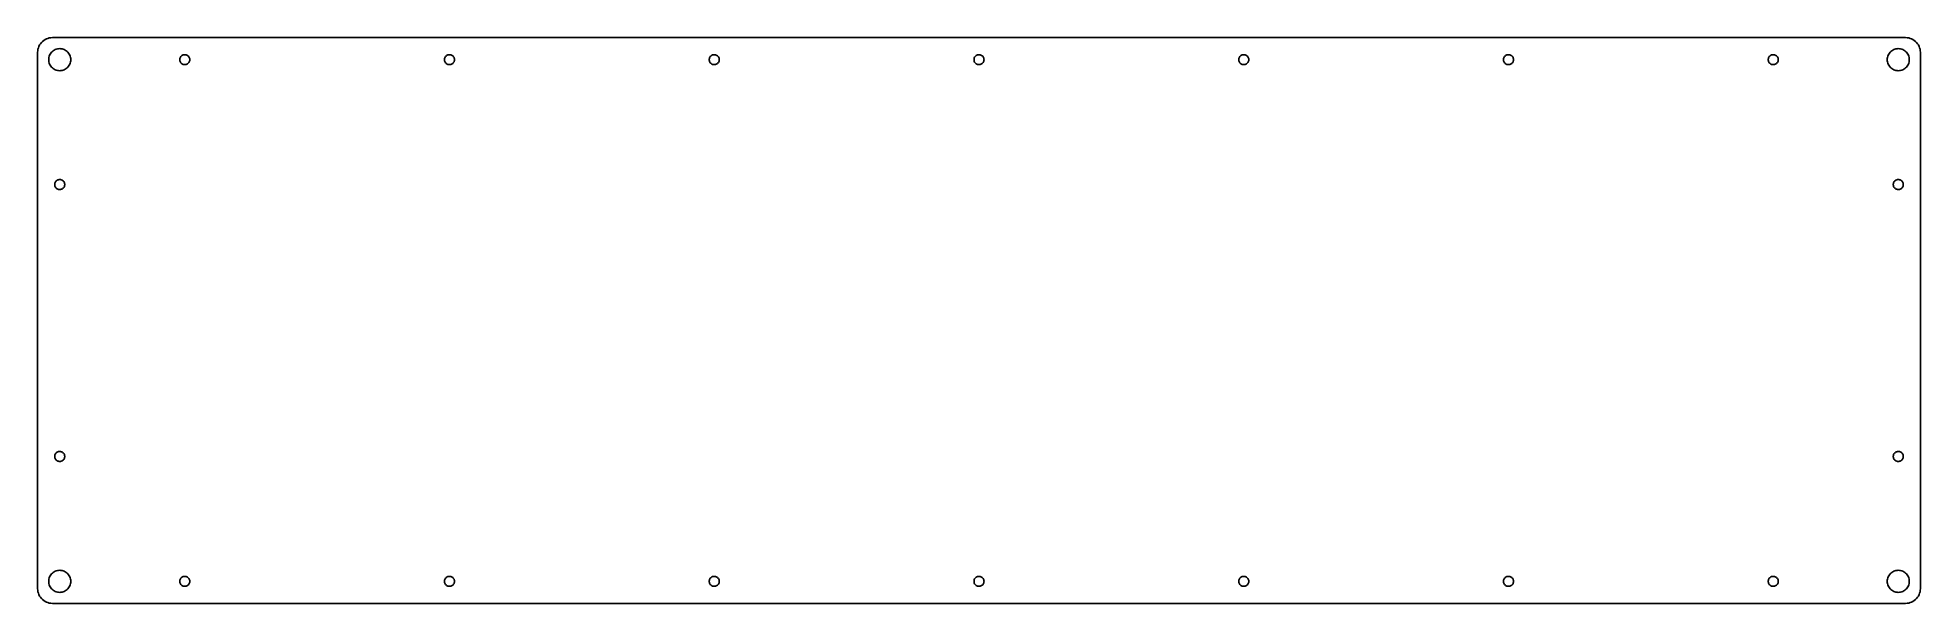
# Model space of a CAD drawing. Header units: metres. Extents: x -320 to 320, y -96 to 96.
import ezdxf

# ---------------------------------------------------------------- set-up
doc = ezdxf.new("R2010")
doc.units = ezdxf.units.M

msp = doc.modelspace()

# ---------------------------------------------------------------- linework, layer by layer
for p, q in [((-316.545, 96.0053), (-317.034, 95.8177)), ((-316.04, 96.1407), (-316.545, 96.0053)), ((-315.523, 96.2226), (-316.04, 96.1407)), ((-315, 96.25), (-315.523, 96.2226)), ((315, 96.25), (-315, 96.25)), ((315.523, 96.2226), (315, 96.25)), ((316.04, 96.1407), (315.523, 96.2226)), ((316.545, 96.0053), (316.04, 96.1407)), ((317.034, 95.8177), (316.545, 96.0053)), ((-319.973, 91.7726), (-320, 91.25)), ((-320, 91.25), (-320, -91.25)), ((-319.891, 92.2896), (-319.973, 91.7726)), ((-319.755, 92.7951), (-319.891, 92.2896)), ((-319.568, 93.2837), (-319.755, 92.7951)), ((-319.33, 93.75), (-319.568, 93.2837)), ((-319.045, 94.1889), (-319.33, 93.75)), ((-318.716, 94.5957), (-319.045, 94.1889)), ((-318.346, 94.9657), (-318.716, 94.5957)), ((-317.939, 95.2951), (-318.346, 94.9657)), ((-317.5, 95.5801), (-317.939, 95.2951)), ((-317.034, 95.8177), (-317.5, 95.5801)), ((-316.168, 89.5297), (-316.066, 89.9088)), ((-316.066, 89.9088), (-315.926, 90.2753)), ((-315.926, 90.2753), (-315.748, 90.625)), ((-315.748, 90.625), (-315.534, 90.9542)), ((-315.534, 90.9542), (-315.287, 91.2592)), ((-315.287, 91.2592), (-315.009, 91.5368)), ((-315.009, 91.5368), (-314.704, 91.7838)), ((-314.704, 91.7838), (-314.375, 91.9976)), ((-314.375, 91.9976), (-314.025, 92.1758)), ((-314.025, 92.1758), (-313.659, 92.3165)), ((-313.659, 92.3165), (-313.28, 92.418)), ((-313.28, 92.418), (-312.892, 92.4794)), ((-312.892, 92.4794), (-312.5, 92.5)), ((-312.5, 92.5), (-312.108, 92.4794)), ((-312.108, 92.4794), (-311.72, 92.418)), ((-311.72, 92.418), (-311.341, 92.3165)), ((-311.341, 92.3165), (-310.975, 92.1758)), ((-310.975, 92.1758), (-310.625, 91.9976)), ((-310.625, 91.9976), (-310.296, 91.7838)), ((-310.296, 91.7838), (-309.991, 91.5368)), ((-309.991, 91.5368), (-309.713, 91.2592)), ((-309.713, 91.2592), (-309.466, 90.9542)), ((-309.466, 90.9542), (-309.252, 90.625)), ((-309.252, 90.625), (-309.074, 90.2753)), ((-309.074, 90.2753), (-308.934, 89.9088)), ((-308.934, 89.9088), (-308.832, 89.5297)), ((-271.482, 89.582), (-271.346, 89.789)), ((-271.346, 89.789), (-271.18, 89.9738)), ((-271.18, 89.9738), (-270.989, 90.1326)), ((-270.989, 90.1326), (-270.777, 90.2619)), ((-270.777, 90.2619), (-270.549, 90.3589)), ((-270.549, 90.3589), (-270.309, 90.4217)), ((-270.309, 90.4217), (-270.062, 90.4489)), ((-270.062, 90.4489), (-269.814, 90.4398)), ((-269.814, 90.4398), (-269.57, 90.3947)), ((-269.57, 90.3947), (-269.335, 90.3146)), ((-269.335, 90.3146), (-269.114, 90.2011)), ((-269.114, 90.2011), (-268.913, 90.0567)), ((-268.913, 90.0567), (-268.734, 89.8844)), ((-268.734, 89.8844), (-268.582, 89.688)), ((-268.582, 89.688), (-268.461, 89.4716)), ((-181.482, 89.582), (-181.346, 89.789)), ((-181.346, 89.789), (-181.18, 89.9738)), ((-181.18, 89.9738), (-180.989, 90.1326)), ((-180.989, 90.1326), (-180.777, 90.2619)), ((-180.777, 90.2619), (-180.549, 90.3589)), ((-180.549, 90.3589), (-180.309, 90.4217)), ((-180.309, 90.4217), (-180.062, 90.4489)), ((-180.062, 90.4489), (-179.814, 90.4398)), ((-179.814, 90.4398), (-179.57, 90.3947)), ((-179.57, 90.3947), (-179.335, 90.3146)), ((-179.335, 90.3146), (-179.114, 90.2011)), ((-179.114, 90.2011), (-178.913, 90.0567)), ((-178.913, 90.0567), (-178.734, 89.8844)), ((-178.734, 89.8844), (-178.582, 89.688)), ((-178.582, 89.688), (-178.461, 89.4716)), ((-91.4825, 89.582), (-91.3455, 89.789)), ((-91.3455, 89.789), (-91.1799, 89.9738)), ((-91.1799, 89.9738), (-90.9892, 90.1326)), ((-90.9892, 90.1326), (-90.7773, 90.2619)), ((-90.7773, 90.2619), (-90.5489, 90.3589)), ((-90.5489, 90.3589), (-90.3088, 90.4217)), ((-90.3088, 90.4217), (-90.0621, 90.4489)), ((-90.0621, 90.4489), (-89.8141, 90.4398)), ((-89.8141, 90.4398), (-89.57, 90.3947)), ((-89.57, 90.3947), (-89.3351, 90.3146)), ((-89.3351, 90.3146), (-89.1144, 90.2011)), ((-89.1144, 90.2011), (-88.9126, 90.0567)), ((-88.9126, 90.0567), (-88.7339, 89.8844)), ((-88.7339, 89.8844), (-88.5822, 89.688)), ((-88.5822, 89.688), (-88.4607, 89.4716)), ((-1.48248, 89.582), (-1.34554, 89.789)), ((-1.34554, 89.789), (-1.17992, 89.9738)), ((-1.17992, 89.9738), (-0.98915, 90.1326)), ((-0.98915, 90.1326), (-0.7773, 90.2619)), ((-0.7773, 90.2619), (-0.54889, 90.3589)), ((-0.54889, 90.3589), (-0.30878, 90.4217)), ((-0.30878, 90.4217), (-0.06207, 90.4489)), ((-0.06207, 90.4489), (0.18593, 90.4398)), ((0.18593, 90.4398), (0.42998, 90.3947)), ((0.42998, 90.3947), (0.66487, 90.3146)), ((0.66487, 90.3146), (0.88559, 90.2011)), ((0.88559, 90.2011), (1.08743, 90.0567)), ((1.08743, 90.0567), (1.2661, 89.8844)), ((1.2661, 89.8844), (1.41779, 89.688)), ((1.41779, 89.688), (1.53926, 89.4716)), ((88.5175, 89.582), (88.6544, 89.789)), ((88.6544, 89.789), (88.8201, 89.9738)), ((88.8201, 89.9738), (89.0108, 90.1326)), ((89.0108, 90.1326), (89.2227, 90.2619)), ((89.2227, 90.2619), (89.4511, 90.3589)), ((89.4511, 90.3589), (89.6912, 90.4217)), ((89.6912, 90.4217), (89.9379, 90.4489)), ((89.9379, 90.4489), (90.1859, 90.4398)), ((90.1859, 90.4398), (90.43, 90.3947)), ((90.43, 90.3947), (90.6649, 90.3146)), ((90.6649, 90.3146), (90.8856, 90.2011)), ((90.8856, 90.2011), (91.0874, 90.0567)), ((91.0874, 90.0567), (91.2661, 89.8844)), ((91.2661, 89.8844), (91.4178, 89.688)), ((91.4178, 89.688), (91.5393, 89.4716)), ((178.518, 89.582), (178.654, 89.789)), ((178.654, 89.789), (178.82, 89.9738)), ((178.82, 89.9738), (179.011, 90.1326)), ((179.011, 90.1326), (179.223, 90.2619)), ((179.223, 90.2619), (179.451, 90.3589)), ((179.451, 90.3589), (179.691, 90.4217)), ((179.691, 90.4217), (179.938, 90.4489)), ((179.938, 90.4489), (180.186, 90.4398)), ((180.186, 90.4398), (180.43, 90.3947)), ((180.43, 90.3947), (180.665, 90.3146)), ((180.665, 90.3146), (180.886, 90.2011)), ((180.886, 90.2011), (181.087, 90.0567)), ((181.087, 90.0567), (181.266, 89.8844)), ((181.266, 89.8844), (181.418, 89.688)), ((181.418, 89.688), (181.539, 89.4716)), ((268.518, 89.582), (268.654, 89.789)), ((268.654, 89.789), (268.82, 89.9738)), ((268.82, 89.9738), (269.011, 90.1326)), ((269.011, 90.1326), (269.223, 90.2619)), ((269.223, 90.2619), (269.451, 90.3589)), ((269.451, 90.3589), (269.691, 90.4217)), ((269.691, 90.4217), (269.938, 90.4489)), ((269.938, 90.4489), (270.186, 90.4398)), ((270.186, 90.4398), (270.43, 90.3947)), ((270.43, 90.3947), (270.665, 90.3146)), ((270.665, 90.3146), (270.886, 90.2011)), ((270.886, 90.2011), (271.087, 90.0567)), ((271.087, 90.0567), (271.266, 89.8844)), ((271.266, 89.8844), (271.418, 89.688)), ((271.418, 89.688), (271.539, 89.4716)), ((308.832, 89.5297), (308.934, 89.9088)), ((308.934, 89.9088), (309.074, 90.2753)), ((309.074, 90.2753), (309.252, 90.625)), ((309.252, 90.625), (309.466, 90.9542)), ((309.466, 90.9542), (309.713, 91.2592)), ((309.713, 91.2592), (309.991, 91.5368)), ((309.991, 91.5368), (310.296, 91.7838)), ((310.296, 91.7838), (310.625, 91.9976)), ((310.625, 91.9976), (310.975, 92.1758)), ((310.975, 92.1758), (311.341, 92.3165)), ((311.341, 92.3165), (311.72, 92.418)), ((311.72, 92.418), (312.108, 92.4794)), ((312.108, 92.4794), (312.5, 92.5)), ((312.5, 92.5), (312.892, 92.4794)), ((312.892, 92.4794), (313.28, 92.418)), ((313.28, 92.418), (313.659, 92.3165)), ((313.659, 92.3165), (314.025, 92.1758)), ((314.025, 92.1758), (314.375, 91.9976)), ((314.375, 91.9976), (314.704, 91.7838)), ((314.704, 91.7838), (315.009, 91.5368)), ((315.009, 91.5368), (315.287, 91.2592)), ((315.287, 91.2592), (315.534, 90.9542)), ((315.534, 90.9542), (315.748, 90.625)), ((315.748, 90.625), (315.926, 90.2753)), ((315.926, 90.2753), (316.066, 89.9088)), ((316.066, 89.9088), (316.168, 89.5297)), ((317.5, 95.5801), (317.034, 95.8177)), ((317.939, 95.2951), (317.5, 95.5801)), ((318.346, 94.9657), (317.939, 95.2951)), ((318.716, 94.5957), (318.346, 94.9657)), ((319.045, 94.1889), (318.716, 94.5957)), ((319.33, 93.75), (319.045, 94.1889)), ((319.568, 93.2837), (319.33, 93.75)), ((319.755, 92.7951), (319.568, 93.2837)), ((319.891, 92.2896), (319.755, 92.7951)), ((319.973, 91.7726), (319.891, 92.2896)), ((320, 91.25), (319.973, 91.7726)), ((320, -91.25), (320, 91.25)), ((-316.25, 88.75), (-316.229, 89.142)), ((-316.229, 88.358), (-316.25, 88.75)), ((-316.229, 89.142), (-316.168, 89.5297)), ((-316.168, 87.9703), (-316.229, 88.358)), ((-316.066, 87.5912), (-316.168, 87.9703)), ((-315.926, 87.2247), (-316.066, 87.5912)), ((-315.748, 86.875), (-315.926, 87.2247)), ((-315.534, 86.5458), (-315.748, 86.875)), ((-315.287, 86.2408), (-315.534, 86.5458)), ((-315.009, 85.9632), (-315.287, 86.2408)), ((-314.704, 85.7162), (-315.009, 85.9632)), ((-314.375, 85.5024), (-314.704, 85.7162)), ((-314.025, 85.3242), (-314.375, 85.5024)), ((-313.659, 85.1835), (-314.025, 85.3242)), ((-313.28, 85.0819), (-313.659, 85.1835)), ((-312.892, 85.0205), (-313.28, 85.0819)), ((-312.5, 85), (-312.892, 85.0205)), ((-312.108, 85.0205), (-312.5, 85)), ((-311.72, 85.0819), (-312.108, 85.0205)), ((-311.341, 85.1835), (-311.72, 85.0819)), ((-310.975, 85.3242), (-311.341, 85.1835)), ((-310.625, 85.5024), (-310.975, 85.3242)), ((-310.296, 85.7162), (-310.625, 85.5024)), ((-309.991, 85.9632), (-310.296, 85.7162)), ((-309.713, 86.2408), (-309.991, 85.9632)), ((-309.466, 86.5458), (-309.713, 86.2408)), ((-309.252, 86.875), (-309.466, 86.5458)), ((-309.074, 87.2247), (-309.252, 86.875)), ((-308.934, 87.5912), (-309.074, 87.2247)), ((-308.832, 87.9703), (-308.934, 87.5912)), ((-308.832, 89.5297), (-308.771, 89.142)), ((-308.771, 88.358), (-308.832, 87.9703)), ((-308.771, 89.142), (-308.75, 88.75)), ((-308.75, 88.75), (-308.771, 88.358)), ((-271.695, 88.8741), (-271.659, 89.1196)), ((-271.695, 88.6259), (-271.695, 88.8741)), ((-271.659, 88.3804), (-271.695, 88.6259)), ((-271.659, 89.1196), (-271.588, 89.3573)), ((-271.588, 88.1427), (-271.659, 88.3804)), ((-271.588, 89.3573), (-271.482, 89.582)), ((-271.482, 87.918), (-271.588, 88.1427)), ((-271.346, 87.711), (-271.482, 87.918)), ((-271.18, 87.5262), (-271.346, 87.711)), ((-270.989, 87.3674), (-271.18, 87.5262)), ((-270.777, 87.2381), (-270.989, 87.3674)), ((-270.549, 87.1411), (-270.777, 87.2381)), ((-270.309, 87.0783), (-270.549, 87.1411)), ((-270.062, 87.0511), (-270.309, 87.0783)), ((-269.814, 87.0602), (-270.062, 87.0511)), ((-269.57, 87.1053), (-269.814, 87.0602)), ((-269.335, 87.1854), (-269.57, 87.1053)), ((-269.114, 87.2989), (-269.335, 87.1854)), ((-268.913, 87.4433), (-269.114, 87.2989)), ((-268.734, 87.6156), (-268.913, 87.4433)), ((-268.582, 87.812), (-268.734, 87.6156)), ((-268.461, 88.0284), (-268.582, 87.812)), ((-268.461, 89.4716), (-268.372, 89.2398)), ((-268.372, 88.2602), (-268.461, 88.0284)), ((-268.372, 89.2398), (-268.318, 88.9975)), ((-268.318, 88.5025), (-268.372, 88.2602)), ((-268.318, 88.9975), (-268.3, 88.75)), ((-268.3, 88.75), (-268.318, 88.5025)), ((-181.695, 88.8741), (-181.659, 89.1196)), ((-181.695, 88.6259), (-181.695, 88.8741)), ((-181.659, 88.3804), (-181.695, 88.6259)), ((-181.659, 89.1196), (-181.588, 89.3573)), ((-181.588, 88.1427), (-181.659, 88.3804)), ((-181.588, 89.3573), (-181.482, 89.582)), ((-181.482, 87.918), (-181.588, 88.1427)), ((-181.346, 87.711), (-181.482, 87.918)), ((-181.18, 87.5262), (-181.346, 87.711)), ((-180.989, 87.3674), (-181.18, 87.5262)), ((-180.777, 87.2381), (-180.989, 87.3674)), ((-180.549, 87.1411), (-180.777, 87.2381)), ((-180.309, 87.0783), (-180.549, 87.1411)), ((-180.062, 87.0511), (-180.309, 87.0783)), ((-179.814, 87.0602), (-180.062, 87.0511)), ((-179.57, 87.1053), (-179.814, 87.0602)), ((-179.335, 87.1854), (-179.57, 87.1053)), ((-179.114, 87.2989), (-179.335, 87.1854)), ((-178.913, 87.4433), (-179.114, 87.2989)), ((-178.734, 87.6156), (-178.913, 87.4433)), ((-178.582, 87.812), (-178.734, 87.6156)), ((-178.461, 88.0284), (-178.582, 87.812)), ((-178.461, 89.4716), (-178.372, 89.2398)), ((-178.372, 88.2602), (-178.461, 88.0284)), ((-178.372, 89.2398), (-178.318, 88.9975)), ((-178.318, 88.5025), (-178.372, 88.2602)), ((-178.318, 88.9975), (-178.3, 88.75)), ((-178.3, 88.75), (-178.318, 88.5025)), ((-91.6955, 88.8741), (-91.6593, 89.1196)), ((-91.6955, 88.6259), (-91.6955, 88.8741)), ((-91.6593, 88.3804), (-91.6955, 88.6259)), ((-91.6593, 89.1196), (-91.5878, 89.3573)), ((-91.5878, 88.1427), (-91.6593, 88.3804)), ((-91.5878, 89.3573), (-91.4825, 89.582)), ((-91.4825, 87.918), (-91.5878, 88.1427)), ((-91.3455, 87.711), (-91.4825, 87.918)), ((-91.1799, 87.5262), (-91.3455, 87.711)), ((-90.9892, 87.3674), (-91.1799, 87.5262)), ((-90.7773, 87.2381), (-90.9892, 87.3674)), ((-90.5489, 87.1411), (-90.7773, 87.2381)), ((-90.3088, 87.0783), (-90.5489, 87.1411)), ((-90.0621, 87.0511), (-90.3088, 87.0783)), ((-89.8141, 87.0602), (-90.0621, 87.0511)), ((-89.57, 87.1053), (-89.8141, 87.0602)), ((-89.3351, 87.1854), (-89.57, 87.1053)), ((-89.1144, 87.2989), (-89.3351, 87.1854)), ((-88.9126, 87.4433), (-89.1144, 87.2989)), ((-88.7339, 87.6156), (-88.9126, 87.4433)), ((-88.5822, 87.812), (-88.7339, 87.6156)), ((-88.4607, 88.0284), (-88.5822, 87.812)), ((-88.4607, 89.4716), (-88.3721, 89.2398)), ((-88.3721, 88.2602), (-88.4607, 88.0284)), ((-88.3721, 89.2398), (-88.3181, 88.9975)), ((-88.3181, 88.5025), (-88.3721, 88.2602)), ((-88.3181, 88.9975), (-88.3, 88.75)), ((-88.3, 88.75), (-88.3181, 88.5025)), ((-1.69545, 88.8741), (-1.65932, 89.1196)), ((-1.69545, 88.6259), (-1.69545, 88.8741)), ((-1.65932, 88.3804), (-1.69545, 88.6259)), ((-1.65932, 89.1196), (-1.58781, 89.3573)), ((-1.58781, 88.1427), (-1.65932, 88.3804)), ((-1.58781, 89.3573), (-1.48248, 89.582)), ((-1.48248, 87.918), (-1.58781, 88.1427)), ((-1.34554, 87.711), (-1.48248, 87.918)), ((-1.17992, 87.5262), (-1.34554, 87.711)), ((-0.98915, 87.3674), (-1.17992, 87.5262)), ((-0.7773, 87.2381), (-0.98915, 87.3674)), ((-0.54889, 87.1411), (-0.7773, 87.2381)), ((-0.30878, 87.0783), (-0.54889, 87.1411)), ((-0.06207, 87.0511), (-0.30878, 87.0783)), ((0.18593, 87.0602), (-0.06207, 87.0511)), ((0.42998, 87.1053), (0.18593, 87.0602)), ((0.66487, 87.1854), (0.42998, 87.1053)), ((0.88559, 87.2989), (0.66487, 87.1854)), ((1.08743, 87.4433), (0.88559, 87.2989)), ((1.2661, 87.6156), (1.08743, 87.4433)), ((1.41779, 87.812), (1.2661, 87.6156)), ((1.53926, 88.0284), (1.41779, 87.812)), ((1.53926, 89.4716), (1.62791, 89.2398)), ((1.62791, 88.2602), (1.53926, 88.0284)), ((1.62791, 89.2398), (1.68187, 88.9975)), ((1.68187, 88.5025), (1.62791, 88.2602)), ((1.68187, 88.9975), (1.7, 88.75)), ((1.7, 88.75), (1.68187, 88.5025)), ((88.3045, 88.8741), (88.3407, 89.1196)), ((88.3045, 88.6259), (88.3045, 88.8741)), ((88.3407, 88.3804), (88.3045, 88.6259)), ((88.3407, 89.1196), (88.4122, 89.3573)), ((88.4122, 88.1427), (88.3407, 88.3804)), ((88.4122, 89.3573), (88.5175, 89.582)), ((88.5175, 87.918), (88.4122, 88.1427)), ((88.6544, 87.711), (88.5175, 87.918)), ((88.8201, 87.5262), (88.6544, 87.711)), ((89.0108, 87.3674), (88.8201, 87.5262)), ((89.2227, 87.2381), (89.0108, 87.3674)), ((89.4511, 87.1411), (89.2227, 87.2381)), ((89.6912, 87.0783), (89.4511, 87.1411)), ((89.9379, 87.0511), (89.6912, 87.0783)), ((90.1859, 87.0602), (89.9379, 87.0511)), ((90.43, 87.1053), (90.1859, 87.0602)), ((90.6649, 87.1854), (90.43, 87.1053)), ((90.8856, 87.2989), (90.6649, 87.1854)), ((91.0874, 87.4433), (90.8856, 87.2989)), ((91.2661, 87.6156), (91.0874, 87.4433)), ((91.4178, 87.812), (91.2661, 87.6156)), ((91.5393, 88.0284), (91.4178, 87.812)), ((91.5393, 89.4716), (91.6279, 89.2398)), ((91.6279, 88.2602), (91.5393, 88.0284)), ((91.6279, 89.2398), (91.6819, 88.9975)), ((91.6819, 88.5025), (91.6279, 88.2602)), ((91.6819, 88.9975), (91.7, 88.75)), ((91.7, 88.75), (91.6819, 88.5025)), ((178.305, 88.8741), (178.341, 89.1196)), ((178.305, 88.6259), (178.305, 88.8741)), ((178.341, 88.3804), (178.305, 88.6259)), ((178.341, 89.1196), (178.412, 89.3573)), ((178.412, 88.1427), (178.341, 88.3804)), ((178.412, 89.3573), (178.518, 89.582)), ((178.518, 87.918), (178.412, 88.1427)), ((178.654, 87.711), (178.518, 87.918)), ((178.82, 87.5262), (178.654, 87.711)), ((179.011, 87.3674), (178.82, 87.5262)), ((179.223, 87.2381), (179.011, 87.3674)), ((179.451, 87.1411), (179.223, 87.2381)), ((179.691, 87.0783), (179.451, 87.1411)), ((179.938, 87.0511), (179.691, 87.0783)), ((180.186, 87.0602), (179.938, 87.0511)), ((180.43, 87.1053), (180.186, 87.0602)), ((180.665, 87.1854), (180.43, 87.1053)), ((180.886, 87.2989), (180.665, 87.1854)), ((181.087, 87.4433), (180.886, 87.2989)), ((181.266, 87.6156), (181.087, 87.4433)), ((181.418, 87.812), (181.266, 87.6156)), ((181.539, 88.0284), (181.418, 87.812)), ((181.539, 89.4716), (181.628, 89.2398)), ((181.628, 88.2602), (181.539, 88.0284)), ((181.628, 89.2398), (181.682, 88.9975)), ((181.682, 88.5025), (181.628, 88.2602)), ((181.682, 88.9975), (181.7, 88.75)), ((181.7, 88.75), (181.682, 88.5025)), ((268.305, 88.8741), (268.341, 89.1196)), ((268.305, 88.6259), (268.305, 88.8741)), ((268.341, 88.3804), (268.305, 88.6259)), ((268.341, 89.1196), (268.412, 89.3573)), ((268.412, 88.1427), (268.341, 88.3804)), ((268.412, 89.3573), (268.518, 89.582)), ((268.518, 87.918), (268.412, 88.1427)), ((268.654, 87.711), (268.518, 87.918)), ((268.82, 87.5262), (268.654, 87.711)), ((269.011, 87.3674), (268.82, 87.5262)), ((269.223, 87.2381), (269.011, 87.3674)), ((269.451, 87.1411), (269.223, 87.2381)), ((269.691, 87.0783), (269.451, 87.1411)), ((269.938, 87.0511), (269.691, 87.0783)), ((270.186, 87.0602), (269.938, 87.0511)), ((270.43, 87.1053), (270.186, 87.0602)), ((270.665, 87.1854), (270.43, 87.1053)), ((270.886, 87.2989), (270.665, 87.1854)), ((271.087, 87.4433), (270.886, 87.2989)), ((271.266, 87.6156), (271.087, 87.4433)), ((271.418, 87.812), (271.266, 87.6156)), ((271.539, 88.0284), (271.418, 87.812)), ((271.539, 89.4716), (271.628, 89.2398)), ((271.628, 88.2602), (271.539, 88.0284)), ((271.628, 89.2398), (271.682, 88.9975)), ((271.682, 88.5025), (271.628, 88.2602)), ((271.682, 88.9975), (271.7, 88.75)), ((271.7, 88.75), (271.682, 88.5025)), ((308.75, 88.75), (308.771, 89.142)), ((308.771, 88.358), (308.75, 88.75)), ((308.771, 89.142), (308.832, 89.5297)), ((308.832, 87.9703), (308.771, 88.358)), ((308.934, 87.5912), (308.832, 87.9703)), ((309.074, 87.2247), (308.934, 87.5912)), ((309.252, 86.875), (309.074, 87.2247)), ((309.466, 86.5458), (309.252, 86.875)), ((309.713, 86.2408), (309.466, 86.5458)), ((309.991, 85.9632), (309.713, 86.2408)), ((310.296, 85.7162), (309.991, 85.9632)), ((310.625, 85.5024), (310.296, 85.7162)), ((310.975, 85.3242), (310.625, 85.5024)), ((311.341, 85.1835), (310.975, 85.3242)), ((311.72, 85.0819), (311.341, 85.1835)), ((312.108, 85.0205), (311.72, 85.0819)), ((312.5, 85), (312.108, 85.0205)), ((312.892, 85.0205), (312.5, 85)), ((313.28, 85.0819), (312.892, 85.0205)), ((313.659, 85.1835), (313.28, 85.0819)), ((314.025, 85.3242), (313.659, 85.1835)), ((314.375, 85.5024), (314.025, 85.3242)), ((314.704, 85.7162), (314.375, 85.5024)), ((315.009, 85.9632), (314.704, 85.7162)), ((315.287, 86.2408), (315.009, 85.9632)), ((315.534, 86.5458), (315.287, 86.2408)), ((315.748, 86.875), (315.534, 86.5458)), ((315.926, 87.2247), (315.748, 86.875)), ((316.066, 87.5912), (315.926, 87.2247)), ((316.168, 87.9703), (316.066, 87.5912)), ((316.168, 89.5297), (316.229, 89.142)), ((316.229, 88.358), (316.168, 87.9703)), ((316.229, 89.142), (316.25, 88.75)), ((316.25, 88.75), (316.229, 88.358)), ((-314.2, 46.25), (-314.182, 46.4975)), ((-314.182, 46.0025), (-314.2, 46.25)), ((-314.182, 46.4975), (-314.128, 46.7398)), ((-314.128, 45.7602), (-314.182, 46.0025)), ((-314.128, 46.7398), (-314.039, 46.9716)), ((-314.039, 45.5284), (-314.128, 45.7602)), ((-314.039, 46.9716), (-313.918, 47.188)), ((-313.918, 45.312), (-314.039, 45.5284)), ((-313.918, 47.188), (-313.766, 47.3844)), ((-313.766, 45.1156), (-313.918, 45.312)), ((-313.766, 47.3844), (-313.587, 47.5567)), ((-313.587, 44.9433), (-313.766, 45.1156)), ((-313.587, 47.5567), (-313.386, 47.7011)), ((-313.386, 44.7989), (-313.587, 44.9433)), ((-313.386, 47.7011), (-313.165, 47.8146)), ((-313.165, 47.8146), (-312.93, 47.8947)), ((-312.93, 47.8947), (-312.686, 47.9398)), ((-312.686, 47.9398), (-312.438, 47.9489)), ((-312.438, 47.9489), (-312.191, 47.9217)), ((-312.191, 47.9217), (-311.951, 47.8589)), ((-311.951, 47.8589), (-311.723, 47.7619)), ((-311.723, 47.7619), (-311.511, 47.6326)), ((-311.511, 44.8674), (-311.723, 44.7381)), ((-311.511, 47.6326), (-311.32, 47.4738)), ((-311.32, 45.0262), (-311.511, 44.8674)), ((-311.32, 47.4738), (-311.154, 47.289)), ((-311.154, 45.211), (-311.32, 45.0262)), ((-311.154, 47.289), (-311.018, 47.082)), ((-311.018, 45.418), (-311.154, 45.211)), ((-311.018, 47.082), (-310.912, 46.8573)), ((-310.912, 45.6427), (-311.018, 45.418)), ((-310.912, 46.8573), (-310.841, 46.6196)), ((-310.841, 45.8804), (-310.912, 45.6427)), ((-310.841, 46.6196), (-310.805, 46.3741)), ((-310.805, 46.1259), (-310.841, 45.8804)), ((-310.805, 46.3741), (-310.805, 46.1259)), ((310.805, 46.3741), (310.841, 46.6196)), ((310.805, 46.1259), (310.805, 46.3741)), ((310.841, 45.8804), (310.805, 46.1259)), ((310.841, 46.6196), (310.912, 46.8573)), ((310.912, 45.6427), (310.841, 45.8804)), ((310.912, 46.8573), (311.018, 47.082)), ((311.018, 45.418), (310.912, 45.6427)), ((311.018, 47.082), (311.154, 47.289)), ((311.154, 45.211), (311.018, 45.418)), ((311.154, 47.289), (311.32, 47.4738)), ((311.32, 45.0262), (311.154, 45.211)), ((311.32, 47.4738), (311.511, 47.6326)), ((311.511, 44.8674), (311.32, 45.0262)), ((311.511, 47.6326), (311.723, 47.7619)), ((311.723, 44.7381), (311.511, 44.8674)), ((311.723, 47.7619), (311.951, 47.8589)), ((311.951, 47.8589), (312.191, 47.9217)), ((312.191, 47.9217), (312.438, 47.9489)), ((312.438, 47.9489), (312.686, 47.9398)), ((312.686, 47.9398), (312.93, 47.8947)), ((312.93, 47.8947), (313.165, 47.8146)), ((313.165, 47.8146), (313.386, 47.7011)), ((313.386, 47.7011), (313.587, 47.5567)), ((313.587, 44.9433), (313.386, 44.7989)), ((313.587, 47.5567), (313.766, 47.3844)), ((313.766, 45.1156), (313.587, 44.9433)), ((313.766, 47.3844), (313.918, 47.188)), ((313.918, 45.312), (313.766, 45.1156)), ((313.918, 47.188), (314.039, 46.9716)), ((314.039, 45.5284), (313.918, 45.312)), ((314.039, 46.9716), (314.128, 46.7398)), ((314.128, 45.7602), (314.039, 45.5284)), ((314.128, 46.7398), (314.182, 46.4975)), ((314.182, 46.0025), (314.128, 45.7602)), ((314.182, 46.4975), (314.2, 46.25)), ((314.2, 46.25), (314.182, 46.0025)), ((-313.165, 44.6854), (-313.386, 44.7989)), ((-312.93, 44.6053), (-313.165, 44.6854)), ((-312.686, 44.5602), (-312.93, 44.6053)), ((-312.438, 44.5511), (-312.686, 44.5602)), ((-312.191, 44.5783), (-312.438, 44.5511)), ((-311.951, 44.6411), (-312.191, 44.5783)), ((-311.723, 44.7381), (-311.951, 44.6411)), ((311.951, 44.6411), (311.723, 44.7381)), ((312.191, 44.5783), (311.951, 44.6411)), ((312.438, 44.5511), (312.191, 44.5783)), ((312.686, 44.5602), (312.438, 44.5511)), ((312.93, 44.6053), (312.686, 44.5602)), ((313.165, 44.6854), (312.93, 44.6053)), ((313.386, 44.7989), (313.165, 44.6854)), ((-313.587, -44.9433), (-313.386, -44.7989)), ((-313.386, -44.7989), (-313.165, -44.6854)), ((-313.165, -44.6854), (-312.93, -44.6053)), ((-312.93, -44.6053), (-312.686, -44.5602)), ((-312.686, -44.5602), (-312.438, -44.5511)), ((-312.438, -44.5511), (-312.191, -44.5783)), ((-312.191, -44.5783), (-311.951, -44.6411)), ((-311.951, -44.6411), (-311.723, -44.7381)), ((-311.723, -44.7381), (-311.511, -44.8674)), ((311.511, -44.8674), (311.723, -44.7381)), ((311.723, -44.7381), (311.951, -44.6411)), ((311.951, -44.6411), (312.191, -44.5783)), ((312.191, -44.5783), (312.438, -44.5511)), ((312.438, -44.5511), (312.686, -44.5602)), ((312.686, -44.5602), (312.93, -44.6053)), ((312.93, -44.6053), (313.165, -44.6854)), ((313.165, -44.6854), (313.386, -44.7989)), ((313.386, -44.7989), (313.587, -44.9433)), ((-314.2, -46.25), (-314.182, -46.0025)), ((-314.182, -46.4975), (-314.2, -46.25)), ((-314.182, -46.0025), (-314.128, -45.7602)), ((-314.128, -46.7398), (-314.182, -46.4975)), ((-314.128, -45.7602), (-314.039, -45.5284)), ((-314.039, -46.9716), (-314.128, -46.7398)), ((-314.039, -45.5284), (-313.918, -45.312)), ((-313.918, -47.188), (-314.039, -46.9716)), ((-313.918, -45.312), (-313.766, -45.1156)), ((-313.766, -47.3844), (-313.918, -47.188)), ((-313.766, -45.1156), (-313.587, -44.9433)), ((-313.587, -47.5567), (-313.766, -47.3844)), ((-313.386, -47.7011), (-313.587, -47.5567)), ((-313.165, -47.8146), (-313.386, -47.7011)), ((-312.93, -47.8947), (-313.165, -47.8146)), ((-312.686, -47.9398), (-312.93, -47.8947)), ((-312.438, -47.9489), (-312.686, -47.9398)), ((-312.191, -47.9217), (-312.438, -47.9489)), ((-311.951, -47.8589), (-312.191, -47.9217)), ((-311.723, -47.7619), (-311.951, -47.8589)), ((-311.511, -47.6326), (-311.723, -47.7619)), ((-311.511, -44.8674), (-311.32, -45.0262)), ((-311.32, -47.4738), (-311.511, -47.6326)), ((-311.32, -45.0262), (-311.154, -45.211)), ((-311.154, -47.289), (-311.32, -47.4738)), ((-311.154, -45.211), (-311.018, -45.418)), ((-311.018, -47.082), (-311.154, -47.289)), ((-311.018, -45.418), (-310.912, -45.6427)), ((-310.912, -46.8573), (-311.018, -47.082)), ((-310.912, -45.6427), (-310.841, -45.8804)), ((-310.841, -46.6196), (-310.912, -46.8573)), ((-310.841, -45.8804), (-310.805, -46.1259)), ((-310.805, -46.3741), (-310.841, -46.6196)), ((-310.805, -46.1259), (-310.805, -46.3741)), ((310.805, -46.1259), (310.841, -45.8804)), ((310.805, -46.3741), (310.805, -46.1259)), ((310.841, -46.6196), (310.805, -46.3741)), ((310.841, -45.8804), (310.912, -45.6427)), ((310.912, -46.8573), (310.841, -46.6196)), ((310.912, -45.6427), (311.018, -45.418)), ((311.018, -47.082), (310.912, -46.8573)), ((311.018, -45.418), (311.154, -45.211)), ((311.154, -47.289), (311.018, -47.082)), ((311.154, -45.211), (311.32, -45.0262)), ((311.32, -47.4738), (311.154, -47.289)), ((311.32, -45.0262), (311.511, -44.8674)), ((311.511, -47.6326), (311.32, -47.4738)), ((311.723, -47.7619), (311.511, -47.6326)), ((311.951, -47.8589), (311.723, -47.7619)), ((312.191, -47.9217), (311.951, -47.8589)), ((312.438, -47.9489), (312.191, -47.9217)), ((312.686, -47.9398), (312.438, -47.9489)), ((312.93, -47.8947), (312.686, -47.9398)), ((313.165, -47.8146), (312.93, -47.8947)), ((313.386, -47.7011), (313.165, -47.8146)), ((313.587, -47.5567), (313.386, -47.7011)), ((313.587, -44.9433), (313.766, -45.1156)), ((313.766, -47.3844), (313.587, -47.5567)), ((313.766, -45.1156), (313.918, -45.312)), ((313.918, -47.188), (313.766, -47.3844)), ((313.918, -45.312), (314.039, -45.5284)), ((314.039, -46.9716), (313.918, -47.188)), ((314.039, -45.5284), (314.128, -45.7602)), ((314.128, -46.7398), (314.039, -46.9716)), ((314.128, -45.7602), (314.182, -46.0025)), ((314.182, -46.4975), (314.128, -46.7398)), ((314.182, -46.0025), (314.2, -46.25)), ((314.2, -46.25), (314.182, -46.4975)), ((-316.25, -88.75), (-316.229, -88.358)), ((-316.229, -89.142), (-316.25, -88.75)), ((-316.229, -88.358), (-316.168, -87.9703)), ((-316.168, -89.5297), (-316.229, -89.142)), ((-316.168, -87.9703), (-316.066, -87.5912)), ((-316.066, -89.9088), (-316.168, -89.5297)), ((-316.066, -87.5912), (-315.926, -87.2247)), ((-315.926, -87.2247), (-315.748, -86.875)), ((-315.748, -86.875), (-315.534, -86.5458)), ((-315.534, -86.5458), (-315.287, -86.2408)), ((-315.287, -86.2408), (-315.009, -85.9632)), ((-315.009, -85.9632), (-314.704, -85.7162)), ((-314.704, -85.7162), (-314.375, -85.5024)), ((-314.375, -85.5024), (-314.025, -85.3242)), ((-314.025, -85.3242), (-313.659, -85.1835)), ((-313.659, -85.1835), (-313.28, -85.0819)), ((-313.28, -85.0819), (-312.892, -85.0205)), ((-312.892, -85.0205), (-312.5, -85)), ((-312.5, -85), (-312.108, -85.0205)), ((-312.108, -85.0205), (-311.72, -85.0819)), ((-311.72, -85.0819), (-311.341, -85.1835)), ((-311.341, -85.1835), (-310.975, -85.3242)), ((-310.975, -85.3242), (-310.625, -85.5024)), ((-310.625, -85.5024), (-310.296, -85.7162)), ((-310.296, -85.7162), (-309.991, -85.9632)), ((-309.991, -85.9632), (-309.713, -86.2408)), ((-309.713, -86.2408), (-309.466, -86.5458)), ((-309.466, -86.5458), (-309.252, -86.875)), ((-309.252, -86.875), (-309.074, -87.2247)), ((-309.074, -87.2247), (-308.934, -87.5912)), ((-308.934, -87.5912), (-308.832, -87.9703)), ((-308.832, -89.5297), (-308.934, -89.9088)), ((-308.832, -87.9703), (-308.771, -88.358)), ((-308.771, -89.142), (-308.832, -89.5297)), ((-308.771, -88.358), (-308.75, -88.75)), ((-308.75, -88.75), (-308.771, -89.142)), ((-271.695, -88.6259), (-271.659, -88.3804)), ((-271.695, -88.8741), (-271.695, -88.6259)), ((-271.659, -89.1196), (-271.695, -88.8741)), ((-271.659, -88.3804), (-271.588, -88.1427)), ((-271.588, -89.3573), (-271.659, -89.1196)), ((-271.588, -88.1427), (-271.482, -87.918)), ((-271.482, -89.582), (-271.588, -89.3573)), ((-271.482, -87.918), (-271.346, -87.711)), ((-271.346, -89.789), (-271.482, -89.582)), ((-271.346, -87.711), (-271.18, -87.5262)), ((-271.18, -87.5262), (-270.989, -87.3674)), ((-270.989, -87.3674), (-270.777, -87.2381)), ((-270.777, -87.2381), (-270.549, -87.1411)), ((-270.549, -87.1411), (-270.309, -87.0783)), ((-270.309, -87.0783), (-270.062, -87.0511)), ((-270.062, -87.0511), (-269.814, -87.0602)), ((-269.814, -87.0602), (-269.57, -87.1053)), ((-269.57, -87.1053), (-269.335, -87.1854)), ((-269.335, -87.1854), (-269.114, -87.2989)), ((-269.114, -87.2989), (-268.913, -87.4433)), ((-268.913, -87.4433), (-268.734, -87.6156)), ((-268.734, -87.6156), (-268.582, -87.812)), ((-268.582, -87.812), (-268.461, -88.0284)), ((-268.461, -89.4716), (-268.582, -89.688)), ((-268.461, -88.0284), (-268.372, -88.2602)), ((-268.372, -89.2398), (-268.461, -89.4716)), ((-268.372, -88.2602), (-268.318, -88.5025)), ((-268.318, -88.9975), (-268.372, -89.2398)), ((-268.318, -88.5025), (-268.3, -88.75)), ((-268.3, -88.75), (-268.318, -88.9975)), ((-181.695, -88.6259), (-181.659, -88.3804)), ((-181.695, -88.8741), (-181.695, -88.6259)), ((-181.659, -89.1196), (-181.695, -88.8741)), ((-181.659, -88.3804), (-181.588, -88.1427)), ((-181.588, -89.3573), (-181.659, -89.1196)), ((-181.588, -88.1427), (-181.482, -87.918)), ((-181.482, -89.582), (-181.588, -89.3573)), ((-181.482, -87.918), (-181.346, -87.711)), ((-181.346, -89.789), (-181.482, -89.582)), ((-181.346, -87.711), (-181.18, -87.5262)), ((-181.18, -87.5262), (-180.989, -87.3674)), ((-180.989, -87.3674), (-180.777, -87.2381)), ((-180.777, -87.2381), (-180.549, -87.1411)), ((-180.549, -87.1411), (-180.309, -87.0783)), ((-180.309, -87.0783), (-180.062, -87.0511)), ((-180.062, -87.0511), (-179.814, -87.0602)), ((-179.814, -87.0602), (-179.57, -87.1053)), ((-179.57, -87.1053), (-179.335, -87.1854)), ((-179.335, -87.1854), (-179.114, -87.2989)), ((-179.114, -87.2989), (-178.913, -87.4433)), ((-178.913, -87.4433), (-178.734, -87.6156)), ((-178.734, -87.6156), (-178.582, -87.812)), ((-178.582, -87.812), (-178.461, -88.0284)), ((-178.461, -89.4716), (-178.582, -89.688)), ((-178.461, -88.0284), (-178.372, -88.2602)), ((-178.372, -89.2398), (-178.461, -89.4716)), ((-178.372, -88.2602), (-178.318, -88.5025)), ((-178.318, -88.9975), (-178.372, -89.2398)), ((-178.318, -88.5025), (-178.3, -88.75)), ((-178.3, -88.75), (-178.318, -88.9975)), ((-91.6955, -88.6259), (-91.6593, -88.3804)), ((-91.6955, -88.8741), (-91.6955, -88.6259)), ((-91.6593, -89.1196), (-91.6955, -88.8741)), ((-91.6593, -88.3804), (-91.5878, -88.1427)), ((-91.5878, -89.3573), (-91.6593, -89.1196)), ((-91.5878, -88.1427), (-91.4825, -87.918)), ((-91.4825, -89.582), (-91.5878, -89.3573)), ((-91.4825, -87.918), (-91.3455, -87.711)), ((-91.3455, -89.789), (-91.4825, -89.582)), ((-91.3455, -87.711), (-91.1799, -87.5262)), ((-91.1799, -87.5262), (-90.9892, -87.3674)), ((-90.9892, -87.3674), (-90.7773, -87.2381)), ((-90.7773, -87.2381), (-90.5489, -87.1411)), ((-90.5489, -87.1411), (-90.3088, -87.0783)), ((-90.3088, -87.0783), (-90.0621, -87.0511)), ((-90.0621, -87.0511), (-89.8141, -87.0602)), ((-89.8141, -87.0602), (-89.57, -87.1053)), ((-89.57, -87.1053), (-89.3351, -87.1854)), ((-89.3351, -87.1854), (-89.1144, -87.2989)), ((-89.1144, -87.2989), (-88.9126, -87.4433)), ((-88.9126, -87.4433), (-88.7339, -87.6156)), ((-88.7339, -87.6156), (-88.5822, -87.812)), ((-88.5822, -87.812), (-88.4607, -88.0284)), ((-88.4607, -89.4716), (-88.5822, -89.688)), ((-88.4607, -88.0284), (-88.3721, -88.2602)), ((-88.3721, -89.2398), (-88.4607, -89.4716)), ((-88.3721, -88.2602), (-88.3181, -88.5025)), ((-88.3181, -88.9975), (-88.3721, -89.2398)), ((-88.3181, -88.5025), (-88.3, -88.75)), ((-88.3, -88.75), (-88.3181, -88.9975)), ((-1.69545, -88.6259), (-1.65932, -88.3804)), ((-1.69545, -88.8741), (-1.69545, -88.6259)), ((-1.65932, -89.1196), (-1.69545, -88.8741)), ((-1.65932, -88.3804), (-1.58781, -88.1427)), ((-1.58781, -89.3573), (-1.65932, -89.1196)), ((-1.58781, -88.1427), (-1.48248, -87.918)), ((-1.48248, -89.582), (-1.58781, -89.3573)), ((-1.48248, -87.918), (-1.34554, -87.711)), ((-1.34554, -89.789), (-1.48248, -89.582)), ((-1.34554, -87.711), (-1.17992, -87.5262)), ((-1.17992, -87.5262), (-0.98915, -87.3674)), ((-0.98915, -87.3674), (-0.7773, -87.2381)), ((-0.7773, -87.2381), (-0.54889, -87.1411)), ((-0.54889, -87.1411), (-0.30878, -87.0783)), ((-0.30878, -87.0783), (-0.06207, -87.0511)), ((-0.06207, -87.0511), (0.18593, -87.0602)), ((0.18593, -87.0602), (0.42998, -87.1053)), ((0.42998, -87.1053), (0.66487, -87.1854)), ((0.66487, -87.1854), (0.88559, -87.2989)), ((0.88559, -87.2989), (1.08743, -87.4433)), ((1.08743, -87.4433), (1.2661, -87.6156)), ((1.2661, -87.6156), (1.41779, -87.812)), ((1.41779, -87.812), (1.53926, -88.0284)), ((1.53926, -89.4716), (1.41779, -89.688)), ((1.53926, -88.0284), (1.62791, -88.2602)), ((1.62791, -89.2398), (1.53926, -89.4716)), ((1.62791, -88.2602), (1.68187, -88.5025)), ((1.68187, -88.9975), (1.62791, -89.2398)), ((1.68187, -88.5025), (1.7, -88.75)), ((1.7, -88.75), (1.68187, -88.9975)), ((88.3045, -88.6259), (88.3407, -88.3804)), ((88.3045, -88.8741), (88.3045, -88.6259)), ((88.3407, -89.1196), (88.3045, -88.8741)), ((88.3407, -88.3804), (88.4122, -88.1427)), ((88.4122, -89.3573), (88.3407, -89.1196)), ((88.4122, -88.1427), (88.5175, -87.918)), ((88.5175, -89.582), (88.4122, -89.3573)), ((88.5175, -87.918), (88.6544, -87.711)), ((88.6544, -89.789), (88.5175, -89.582)), ((88.6544, -87.711), (88.8201, -87.5262)), ((88.8201, -87.5262), (89.0108, -87.3674)), ((89.0108, -87.3674), (89.2227, -87.2381)), ((89.2227, -87.2381), (89.4511, -87.1411)), ((89.4511, -87.1411), (89.6912, -87.0783)), ((89.6912, -87.0783), (89.9379, -87.0511)), ((89.9379, -87.0511), (90.1859, -87.0602)), ((90.1859, -87.0602), (90.43, -87.1053)), ((90.43, -87.1053), (90.6649, -87.1854)), ((90.6649, -87.1854), (90.8856, -87.2989)), ((90.8856, -87.2989), (91.0874, -87.4433)), ((91.0874, -87.4433), (91.2661, -87.6156)), ((91.2661, -87.6156), (91.4178, -87.812)), ((91.4178, -87.812), (91.5393, -88.0284)), ((91.5393, -89.4716), (91.4178, -89.688)), ((91.5393, -88.0284), (91.6279, -88.2602)), ((91.6279, -89.2398), (91.5393, -89.4716)), ((91.6279, -88.2602), (91.6819, -88.5025)), ((91.6819, -88.9975), (91.6279, -89.2398)), ((91.6819, -88.5025), (91.7, -88.75)), ((91.7, -88.75), (91.6819, -88.9975)), ((178.305, -88.6259), (178.341, -88.3804)), ((178.305, -88.8741), (178.305, -88.6259)), ((178.341, -89.1196), (178.305, -88.8741)), ((178.341, -88.3804), (178.412, -88.1427)), ((178.412, -89.3573), (178.341, -89.1196)), ((178.412, -88.1427), (178.518, -87.918)), ((178.518, -89.582), (178.412, -89.3573)), ((178.518, -87.918), (178.654, -87.711)), ((178.654, -89.789), (178.518, -89.582)), ((178.654, -87.711), (178.82, -87.5262)), ((178.82, -87.5262), (179.011, -87.3674)), ((179.011, -87.3674), (179.223, -87.2381)), ((179.223, -87.2381), (179.451, -87.1411)), ((179.451, -87.1411), (179.691, -87.0783)), ((179.691, -87.0783), (179.938, -87.0511)), ((179.938, -87.0511), (180.186, -87.0602)), ((180.186, -87.0602), (180.43, -87.1053)), ((180.43, -87.1053), (180.665, -87.1854)), ((180.665, -87.1854), (180.886, -87.2989)), ((180.886, -87.2989), (181.087, -87.4433)), ((181.087, -87.4433), (181.266, -87.6156)), ((181.266, -87.6156), (181.418, -87.812)), ((181.418, -87.812), (181.539, -88.0284)), ((181.539, -89.4716), (181.418, -89.688)), ((181.539, -88.0284), (181.628, -88.2602)), ((181.628, -89.2398), (181.539, -89.4716)), ((181.628, -88.2602), (181.682, -88.5025)), ((181.682, -88.9975), (181.628, -89.2398)), ((181.682, -88.5025), (181.7, -88.75)), ((181.7, -88.75), (181.682, -88.9975)), ((268.305, -88.6259), (268.341, -88.3804)), ((268.305, -88.8741), (268.305, -88.6259)), ((268.341, -89.1196), (268.305, -88.8741)), ((268.341, -88.3804), (268.412, -88.1427)), ((268.412, -89.3573), (268.341, -89.1196)), ((268.412, -88.1427), (268.518, -87.918)), ((268.518, -89.582), (268.412, -89.3573)), ((268.518, -87.918), (268.654, -87.711)), ((268.654, -89.789), (268.518, -89.582)), ((268.654, -87.711), (268.82, -87.5262)), ((268.82, -87.5262), (269.011, -87.3674)), ((269.011, -87.3674), (269.223, -87.2381)), ((269.223, -87.2381), (269.451, -87.1411)), ((269.451, -87.1411), (269.691, -87.0783)), ((269.691, -87.0783), (269.938, -87.0511)), ((269.938, -87.0511), (270.186, -87.0602)), ((270.186, -87.0602), (270.43, -87.1053)), ((270.43, -87.1053), (270.665, -87.1854)), ((270.665, -87.1854), (270.886, -87.2989)), ((270.886, -87.2989), (271.087, -87.4433)), ((271.087, -87.4433), (271.266, -87.6156)), ((271.266, -87.6156), (271.418, -87.812)), ((271.418, -87.812), (271.539, -88.0284)), ((271.539, -89.4716), (271.418, -89.688)), ((271.539, -88.0284), (271.628, -88.2602)), ((271.628, -89.2398), (271.539, -89.4716)), ((271.628, -88.2602), (271.682, -88.5025)), ((271.682, -88.9975), (271.628, -89.2398)), ((271.682, -88.5025), (271.7, -88.75)), ((271.7, -88.75), (271.682, -88.9975)), ((308.75, -88.75), (308.771, -88.358)), ((308.771, -89.142), (308.75, -88.75)), ((308.771, -88.358), (308.832, -87.9703)), ((308.832, -89.5297), (308.771, -89.142)), ((308.832, -87.9703), (308.934, -87.5912)), ((308.934, -89.9088), (308.832, -89.5297)), ((308.934, -87.5912), (309.074, -87.2247)), ((309.074, -87.2247), (309.252, -86.875)), ((309.252, -86.875), (309.466, -86.5458)), ((309.466, -86.5458), (309.713, -86.2408)), ((309.713, -86.2408), (309.991, -85.9632)), ((309.991, -85.9632), (310.296, -85.7162)), ((310.296, -85.7162), (310.625, -85.5024)), ((310.625, -85.5024), (310.975, -85.3242)), ((310.975, -85.3242), (311.341, -85.1835)), ((311.341, -85.1835), (311.72, -85.0819)), ((311.72, -85.0819), (312.108, -85.0205)), ((312.108, -85.0205), (312.5, -85)), ((312.5, -85), (312.892, -85.0205)), ((312.892, -85.0205), (313.28, -85.0819)), ((313.28, -85.0819), (313.659, -85.1835)), ((313.659, -85.1835), (314.025, -85.3242)), ((314.025, -85.3242), (314.375, -85.5024)), ((314.375, -85.5024), (314.704, -85.7162)), ((314.704, -85.7162), (315.009, -85.9632)), ((315.009, -85.9632), (315.287, -86.2408)), ((315.287, -86.2408), (315.534, -86.5458)), ((315.534, -86.5458), (315.748, -86.875)), ((315.748, -86.875), (315.926, -87.2247)), ((315.926, -87.2247), (316.066, -87.5912)), ((316.066, -87.5912), (316.168, -87.9703)), ((316.168, -89.5297), (316.066, -89.9088)), ((316.168, -87.9703), (316.229, -88.358)), ((316.229, -89.142), (316.168, -89.5297)), ((316.229, -88.358), (316.25, -88.75)), ((316.25, -88.75), (316.229, -89.142)), ((-320, -91.25), (-319.973, -91.7726)), ((-319.973, -91.7726), (-319.891, -92.2896)), ((-319.891, -92.2896), (-319.755, -92.7951)), ((-319.755, -92.7951), (-319.568, -93.2837)), ((-319.568, -93.2837), (-319.33, -93.75)), ((-319.33, -93.75), (-319.045, -94.1889)), ((-319.045, -94.1889), (-318.716, -94.5957)), ((-318.716, -94.5957), (-318.346, -94.9657)), ((-318.346, -94.9657), (-317.939, -95.2951)), ((-317.939, -95.2951), (-317.5, -95.5801)), ((-317.5, -95.5801), (-317.034, -95.8177)), ((-317.034, -95.8177), (-316.545, -96.0053)), ((-315.926, -90.2753), (-316.066, -89.9088)), ((-315.748, -90.625), (-315.926, -90.2753)), ((-315.534, -90.9542), (-315.748, -90.625)), ((-315.287, -91.2592), (-315.534, -90.9542)), ((-315.009, -91.5368), (-315.287, -91.2592)), ((-314.704, -91.7838), (-315.009, -91.5368)), ((-314.375, -91.9976), (-314.704, -91.7838)), ((-314.025, -92.1758), (-314.375, -91.9976)), ((-313.659, -92.3165), (-314.025, -92.1758)), ((-313.28, -92.418), (-313.659, -92.3165)), ((-312.892, -92.4794), (-313.28, -92.418)), ((-312.5, -92.5), (-312.892, -92.4794)), ((-312.108, -92.4794), (-312.5, -92.5)), ((-311.72, -92.418), (-312.108, -92.4794)), ((-311.341, -92.3165), (-311.72, -92.418)), ((-310.975, -92.1758), (-311.341, -92.3165)), ((-310.625, -91.9976), (-310.975, -92.1758)), ((-310.296, -91.7838), (-310.625, -91.9976)), ((-309.991, -91.5368), (-310.296, -91.7838)), ((-309.713, -91.2592), (-309.991, -91.5368)), ((-309.466, -90.9542), (-309.713, -91.2592)), ((-309.252, -90.625), (-309.466, -90.9542)), ((-309.074, -90.2753), (-309.252, -90.625)), ((-308.934, -89.9088), (-309.074, -90.2753)), ((-271.18, -89.9738), (-271.346, -89.789)), ((-270.989, -90.1326), (-271.18, -89.9738)), ((-270.777, -90.2619), (-270.989, -90.1326)), ((-270.549, -90.3589), (-270.777, -90.2619)), ((-270.309, -90.4217), (-270.549, -90.3589)), ((-270.062, -90.4489), (-270.309, -90.4217)), ((-269.814, -90.4398), (-270.062, -90.4489)), ((-269.57, -90.3947), (-269.814, -90.4398)), ((-269.335, -90.3146), (-269.57, -90.3947)), ((-269.114, -90.2011), (-269.335, -90.3146)), ((-268.913, -90.0567), (-269.114, -90.2011)), ((-268.734, -89.8844), (-268.913, -90.0567)), ((-268.582, -89.688), (-268.734, -89.8844)), ((-181.18, -89.9738), (-181.346, -89.789)), ((-180.989, -90.1326), (-181.18, -89.9738)), ((-180.777, -90.2619), (-180.989, -90.1326)), ((-180.549, -90.3589), (-180.777, -90.2619)), ((-180.309, -90.4217), (-180.549, -90.3589)), ((-180.062, -90.4489), (-180.309, -90.4217)), ((-179.814, -90.4398), (-180.062, -90.4489)), ((-179.57, -90.3947), (-179.814, -90.4398)), ((-179.335, -90.3146), (-179.57, -90.3947)), ((-179.114, -90.2011), (-179.335, -90.3146)), ((-178.913, -90.0567), (-179.114, -90.2011)), ((-178.734, -89.8844), (-178.913, -90.0567)), ((-178.582, -89.688), (-178.734, -89.8844)), ((-91.1799, -89.9738), (-91.3455, -89.789)), ((-90.9892, -90.1326), (-91.1799, -89.9738)), ((-90.7773, -90.2619), (-90.9892, -90.1326)), ((-90.5489, -90.3589), (-90.7773, -90.2619)), ((-90.3088, -90.4217), (-90.5489, -90.3589)), ((-90.0621, -90.4489), (-90.3088, -90.4217)), ((-89.8141, -90.4398), (-90.0621, -90.4489)), ((-89.57, -90.3947), (-89.8141, -90.4398)), ((-89.3351, -90.3146), (-89.57, -90.3947)), ((-89.1144, -90.2011), (-89.3351, -90.3146)), ((-88.9126, -90.0567), (-89.1144, -90.2011)), ((-88.7339, -89.8844), (-88.9126, -90.0567)), ((-88.5822, -89.688), (-88.7339, -89.8844)), ((-1.17992, -89.9738), (-1.34554, -89.789)), ((-0.98915, -90.1326), (-1.17992, -89.9738)), ((-0.7773, -90.2619), (-0.98915, -90.1326)), ((-0.54889, -90.3589), (-0.7773, -90.2619)), ((-0.30878, -90.4217), (-0.54889, -90.3589)), ((-0.06207, -90.4489), (-0.30878, -90.4217)), ((0.18593, -90.4398), (-0.06207, -90.4489)), ((0.42998, -90.3947), (0.18593, -90.4398)), ((0.66487, -90.3146), (0.42998, -90.3947)), ((0.88559, -90.2011), (0.66487, -90.3146)), ((1.08743, -90.0567), (0.88559, -90.2011)), ((1.2661, -89.8844), (1.08743, -90.0567)), ((1.41779, -89.688), (1.2661, -89.8844)), ((88.8201, -89.9738), (88.6544, -89.789)), ((89.0108, -90.1326), (88.8201, -89.9738)), ((89.2227, -90.2619), (89.0108, -90.1326)), ((89.4511, -90.3589), (89.2227, -90.2619)), ((89.6912, -90.4217), (89.4511, -90.3589)), ((89.9379, -90.4489), (89.6912, -90.4217)), ((90.1859, -90.4398), (89.9379, -90.4489)), ((90.43, -90.3947), (90.1859, -90.4398)), ((90.6649, -90.3146), (90.43, -90.3947)), ((90.8856, -90.2011), (90.6649, -90.3146)), ((91.0874, -90.0567), (90.8856, -90.2011)), ((91.2661, -89.8844), (91.0874, -90.0567)), ((91.4178, -89.688), (91.2661, -89.8844)), ((178.82, -89.9738), (178.654, -89.789)), ((179.011, -90.1326), (178.82, -89.9738)), ((179.223, -90.2619), (179.011, -90.1326)), ((179.451, -90.3589), (179.223, -90.2619)), ((179.691, -90.4217), (179.451, -90.3589)), ((179.938, -90.4489), (179.691, -90.4217)), ((180.186, -90.4398), (179.938, -90.4489)), ((180.43, -90.3947), (180.186, -90.4398)), ((180.665, -90.3146), (180.43, -90.3947)), ((180.886, -90.2011), (180.665, -90.3146)), ((181.087, -90.0567), (180.886, -90.2011)), ((181.266, -89.8844), (181.087, -90.0567)), ((181.418, -89.688), (181.266, -89.8844)), ((268.82, -89.9738), (268.654, -89.789)), ((269.011, -90.1326), (268.82, -89.9738)), ((269.223, -90.2619), (269.011, -90.1326)), ((269.451, -90.3589), (269.223, -90.2619)), ((269.691, -90.4217), (269.451, -90.3589)), ((269.938, -90.4489), (269.691, -90.4217)), ((270.186, -90.4398), (269.938, -90.4489)), ((270.43, -90.3947), (270.186, -90.4398)), ((270.665, -90.3146), (270.43, -90.3947)), ((270.886, -90.2011), (270.665, -90.3146)), ((271.087, -90.0567), (270.886, -90.2011)), ((271.266, -89.8844), (271.087, -90.0567)), ((271.418, -89.688), (271.266, -89.8844)), ((309.074, -90.2753), (308.934, -89.9088)), ((309.252, -90.625), (309.074, -90.2753)), ((309.466, -90.9542), (309.252, -90.625)), ((309.713, -91.2592), (309.466, -90.9542)), ((309.991, -91.5368), (309.713, -91.2592)), ((310.296, -91.7838), (309.991, -91.5368)), ((310.625, -91.9976), (310.296, -91.7838)), ((310.975, -92.1758), (310.625, -91.9976)), ((311.341, -92.3165), (310.975, -92.1758)), ((311.72, -92.418), (311.341, -92.3165)), ((312.108, -92.4794), (311.72, -92.418)), ((312.5, -92.5), (312.108, -92.4794)), ((312.892, -92.4794), (312.5, -92.5)), ((313.28, -92.418), (312.892, -92.4794)), ((313.659, -92.3165), (313.28, -92.418)), ((314.025, -92.1758), (313.659, -92.3165)), ((314.375, -91.9976), (314.025, -92.1758)), ((314.704, -91.7838), (314.375, -91.9976)), ((315.009, -91.5368), (314.704, -91.7838)), ((315.287, -91.2592), (315.009, -91.5368)), ((315.534, -90.9542), (315.287, -91.2592)), ((315.748, -90.625), (315.534, -90.9542)), ((315.926, -90.2753), (315.748, -90.625)), ((316.066, -89.9088), (315.926, -90.2753)), ((316.545, -96.0053), (317.034, -95.8177)), ((317.034, -95.8177), (317.5, -95.5801)), ((317.5, -95.5801), (317.939, -95.2951)), ((317.939, -95.2951), (318.346, -94.9657)), ((318.346, -94.9657), (318.716, -94.5957)), ((318.716, -94.5957), (319.045, -94.1889)), ((319.045, -94.1889), (319.33, -93.75)), ((319.33, -93.75), (319.568, -93.2837)), ((319.568, -93.2837), (319.755, -92.7951)), ((319.755, -92.7951), (319.891, -92.2896)), ((319.891, -92.2896), (319.973, -91.7726)), ((319.973, -91.7726), (320, -91.25)), ((-316.545, -96.0053), (-316.04, -96.1407)), ((-316.04, -96.1407), (-315.523, -96.2226)), ((-315.523, -96.2226), (-315, -96.25)), ((-315, -96.25), (315, -96.25)), ((315, -96.25), (315.523, -96.2226)), ((315.523, -96.2226), (316.04, -96.1407)), ((316.04, -96.1407), (316.545, -96.0053))]:
    msp.add_line(p, q)

doc.saveas('drawing.dxf')
